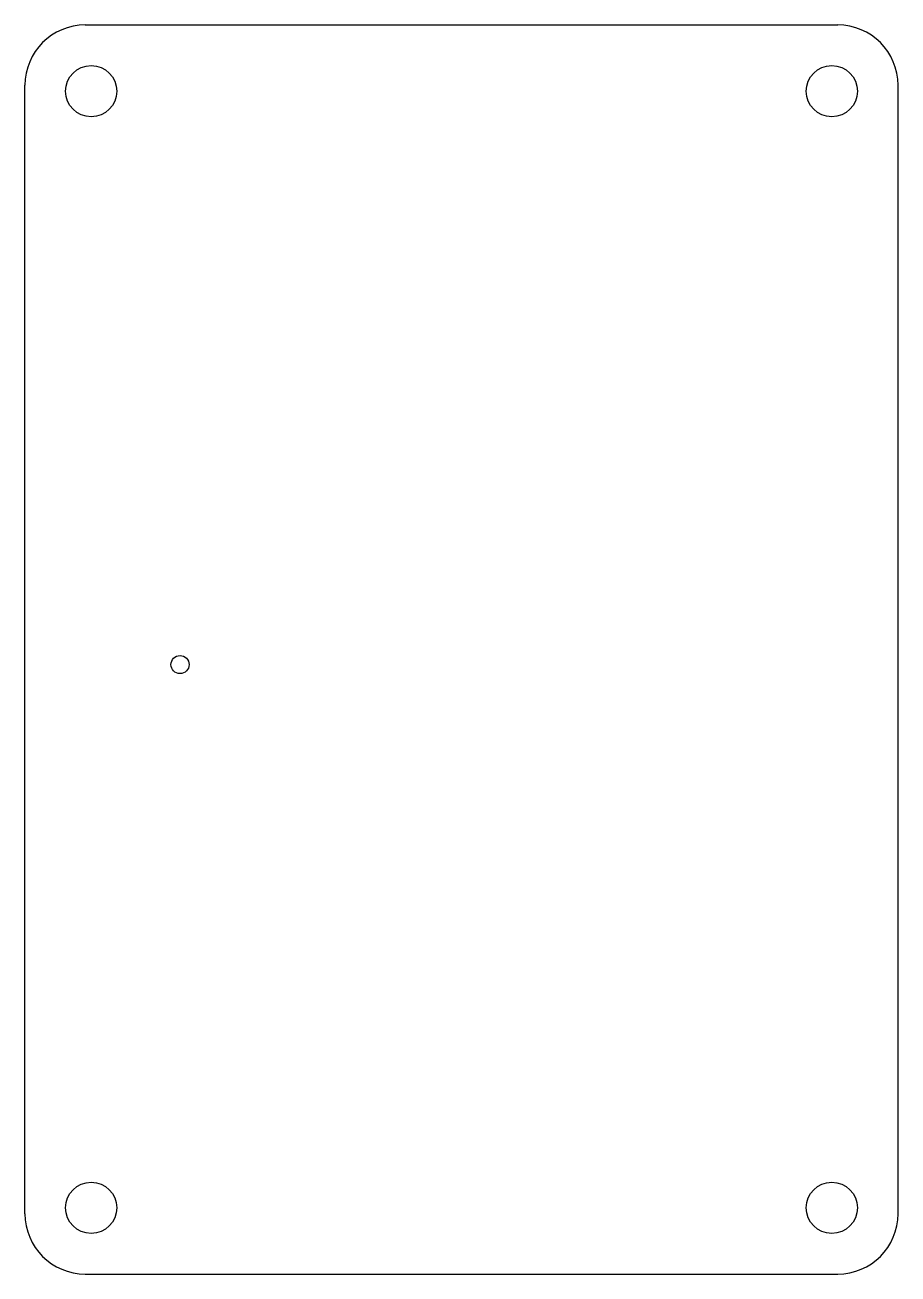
# Model space of a CAD drawing. Extents: x 0 to 58, y 0 to 83.
import ezdxf

# ---------------------------------------------------------------- set-up
doc = ezdxf.new("R2010")
doc.units = 0
doc.layers.get('0').update_dxf_attribs({"linetype": 'continuous'})

# ---------------------------------------------------------------- blocks, each defined once
blk = doc.blocks.new('SHAPE2DVIEW')
at = {"color": 0}
for p, q in [((4, 83), (54, 83)), ((0, 4), (0, 79)), ((58, 4), (58, 79)), ((4, 0), (54, 0))]:
    blk.add_line(p, q, dxfattribs=at)
for centre, radius in [((4.4, 78.6), 1.7), ((53.6, 78.6), 1.7), ((10.3, 40.5), 0.6), ((4.4, 4.4), 1.7), ((53.6, 4.4), 1.7)]:
    blk.add_circle(centre, radius, dxfattribs=at)
for centre, start, end in [((4, 79), 90, 180), ((54, 79), 0, 90), ((4, 4), 180, -90), ((54, 4), -90, 0)]:
    blk.add_arc(centre, 4, start, end, dxfattribs=at)

msp = doc.modelspace()

# ---------------------------------------------------------------- block references
at = {"color": 0}
msp.add_blockref('SHAPE2DVIEW', (0, 0), dxfattribs=at)

doc.saveas('drawing.dxf')
